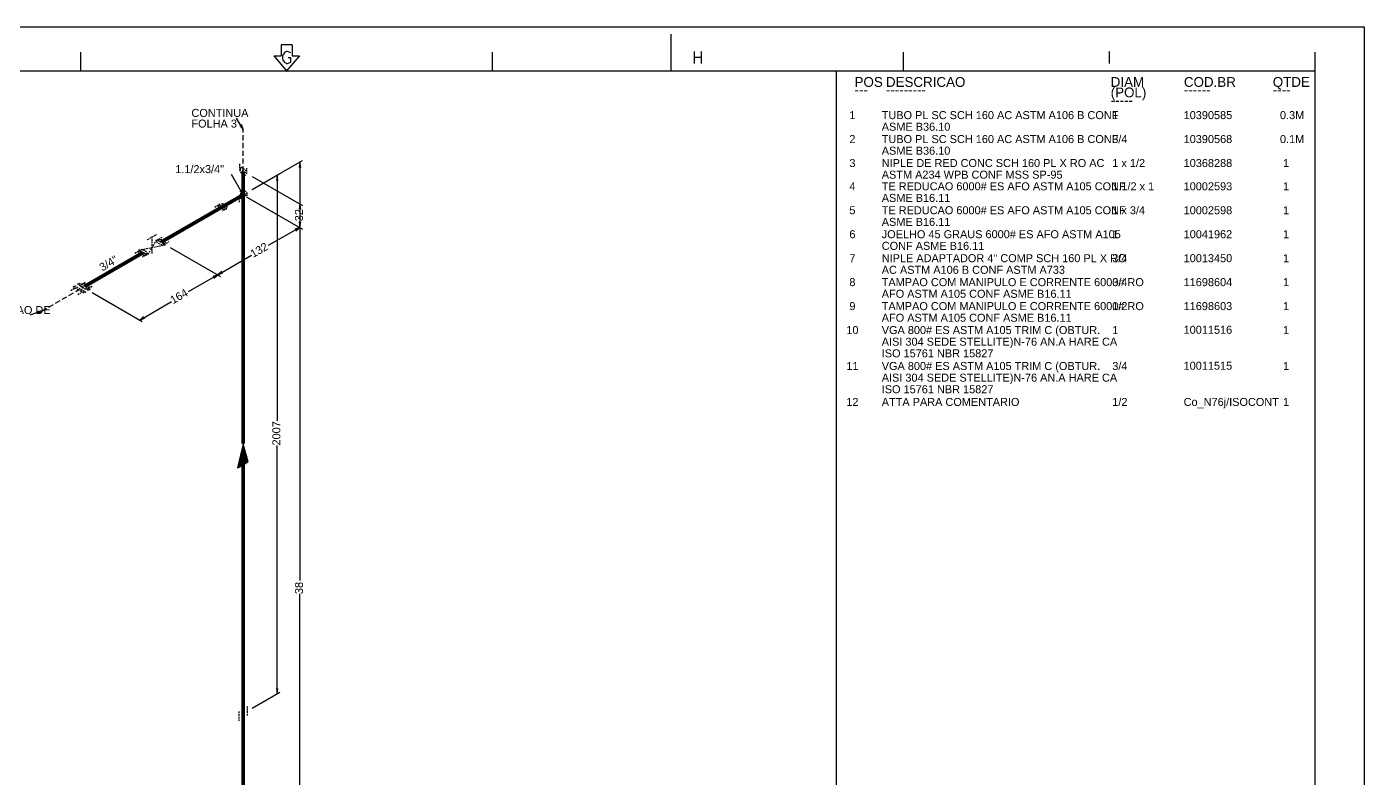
# Model space of a CAD drawing. Extents: x 0 to 597, y 0 to 422.
# Drawn here: x 233.8 to 597.1, y 217.6 to 421.7 of the extents above; entities that cross this region are included whole.
import ezdxf

# ---------------------------------------------------------------- set-up
doc = ezdxf.new("R2010")
doc.units = 0
doc.header["$MEASUREMENT"] = 0
for name, pattern in [('GT100', [0.7, 0.466667, -0.233333]), ('GT101', [2.1, 1.4, -0.7]), ('GT110', [2.1, 1.4, -0.7])]:
    doc.linetypes.add(name, pattern=pattern)
doc.layers.add('GT_1', color=7, linetype='Continuous')
doc.styles.add('HTX1', font='O8116901', dxfattribs={"width": 1.02})

msp = doc.modelspace()

# ---------------------------------------------------------------- linework, layer by layer
at = {"linetype": 'Continuous'}
msp.add_lwpolyline([(0, 421.74), (597.11, 421.74), (597.11, 0), (0, 0)], close=True, dxfattribs=at)
at = {"layer": 'GT_1', "flags": 128}
for points in [[(592.85, 421.74), (597.11, 421.74), (597.11, 417.48)], [(408.8, 409.8), (408.8, 419.7)], [(248.5, 409.8), (248.5, 414.8)], [(302.9, 416.8), (302.9, 413.8)], [(305.9, 416.8), (302.9, 416.8)], [(305.5, 414.7), (304.6, 415), (304.4, 415), (304.2, 414.9), (303.9, 414.8), (303.7, 414.6), (303.5, 414.3), (303.4, 414.1), (303.3, 413.7), (303.3, 413.4), (303.3, 413.1), (303.4, 412.7), (303.5, 412.5), (303.7, 412.2), (303.9, 412), (304.2, 411.9), (304.4, 411.8), (304.6, 411.8), (305.5, 412.1), (305.5, 413.3), (304.8, 413.3)], [(305.9, 416.8), (305.9, 413.8)], [(360.3, 409.8), (360.3, 414.8)], [(415.2, 411.8), (415.2, 415)], [(417, 415), (417, 411.8)], [(472, 409.8), (472, 414.8)], [(527.9, 411.8), (527.9, 415)], [(583.8, 409.8), (583.8, 414.8)], [(300.9, 413.8), (304.4, 409.8)], [(300.9, 413.8), (302.9, 413.8)], [(307.9, 413.8), (304.4, 409.8)], [(305.9, 413.8), (307.9, 413.8)], [(415.2, 413.5), (417, 413.5)], [(25, 409.8), (583.8, 409.8)], [(25, 10), (583.8, 10), (583.8, 409.8)], [(304.3, 409.9), (304.4, 410), (304.6, 409.8), (304.4, 409.6), (304.2, 409.8), (304.3, 409.9), (304.4, 409.9), (304.5, 409.8), (304.4, 409.7), (304.3, 409.8), (304.3, 409.9)], [(453.8, 10), (453.8, 409.8)], [(453.8, 409.8), (583.8, 409.8)], [(583.8, 10), (583.8, 409.8)], [(292.591, 393.837), (290.816, 396.89)], [(291.668, 394.902), (292.591, 393.837), (292.094, 395.186)], [(295.076, 377.507), (308.708, 385.388)], [(292.591, 376.087), (289.396, 381.625)], [(295.076, 377.507), (302.531, 381.838)], [(308.211, 383.542), (307.998, 384.962), (307.785, 383.542)], [(307.998, 384.962), (307.998, 271.362)], [(295.076, 381.057), (308.708, 373.176)], [(302.034, 379.992), (301.821, 381.412), (301.608, 379.992)], [(301.821, 381.412), (301.821, 314.743)], [(291.668, 377.152), (292.591, 376.087), (292.094, 377.436)], [(293.798, 375.377), (308.708, 366.786)], [(293.798, 375.377), (308.708, 366.786)], [(308.211, 372.182), (307.998, 373.602), (307.785, 372.182)], [(307.998, 373.602), (307.998, 372.679)], [(307.998, 367.212), (299.407, 362.313)], [(306.933, 366.289), (307.998, 367.212), (306.649, 366.715)], [(307.785, 368.632), (307.998, 367.212), (308.211, 368.632)], [(307.998, 367.212), (307.998, 368.916)], [(272.782, 361.816), (286.414, 353.935)], [(272.782, 361.816), (286.414, 353.935)], [(285.704, 354.361), (294.863, 359.686)], [(285.704, 354.361), (277.61, 349.746)], [(284.639, 353.438), (285.704, 354.361), (284.355, 353.864)], [(286.769, 355.284), (285.704, 354.361), (287.053, 354.858)], [(251.553, 349.533), (265.185, 341.652)], [(264.475, 342.078), (273.137, 347.119)], [(237.992, 344.563), (234.655, 343.356)], [(236.785, 343.853), (237.992, 344.563), (236.572, 344.35)], [(265.54, 343.001), (264.475, 342.078), (265.824, 342.575)], [(292.591, 308.495), (291.029, 301.892), (293.94, 303.596), (292.591, 308.495), (291.242, 302.034), (293.869, 303.525), (292.591, 307.998), (291.384, 302.105), (293.656, 303.454), (292.591, 307.501), (291.597, 302.247), (293.443, 303.312), (292.591, 306.933), (291.81, 302.389), (293.301, 303.241), (292.591, 306.365), (292.023, 302.46), (293.088, 303.099), (292.591, 305.797), (292.165, 302.602), (292.875, 302.957), (292.591, 305.3), (292.378, 302.673), (292.662, 302.886), (292.591, 304.732), (292.591, 302.815)], [(301.821, 240.548), (301.821, 307.998)], [(307.998, 153.289), (307.998, 267.67)], [(295.076, 236.643), (302.531, 240.974)], [(301.608, 241.968), (301.821, 240.548), (302.034, 241.968)]]:
    msp.add_lwpolyline(points, dxfattribs=at)
at = {"layer": 'GT_1', "linetype": 'GT110', "flags": 128}
for points in [[(292.591, 382.477), (292.591, 393.837)], [(237.992, 344.563), (247.861, 350.243)]]:
    msp.add_lwpolyline(points, dxfattribs=at)
at = {"layer": 'GT_1', "linetype": 'GT100', "flags": 128}
for points in [[(291.597, 384.465), (291.597, 383.045), (293.585, 381.909), (293.585, 383.329)], [(291.952, 383.542), (291.597, 383.045), (291.952, 382.122), (293.23, 381.412), (293.585, 381.909), (293.23, 382.832), (291.952, 383.542)], [(291.952, 375.022), (291.597, 375.519), (291.952, 376.442), (293.23, 377.152), (293.585, 376.655), (293.23, 375.732), (291.952, 375.022)], [(291.597, 374.099), (291.597, 375.519), (293.585, 376.655), (293.585, 375.235)], [(284.852, 372.75), (286.059, 373.46), (288.047, 372.324), (286.84, 371.614)], [(287.053, 373.602), (286.059, 373.46), (285.846, 372.892), (287.053, 372.182), (288.047, 372.324), (288.26, 372.892), (287.053, 373.602)], [(265.398, 360.396), (264.191, 361.106), (271.575, 362.526), (269.09, 363.946), (266.605, 359.686), (265.398, 360.396)], [(266.605, 363.946), (269.09, 365.366)], [(267.883, 360.112), (267.883, 364.656)], [(270.297, 363.946), (269.303, 363.804), (269.09, 363.236), (270.297, 362.526), (271.291, 362.668), (271.504, 363.236), (270.297, 363.946)], [(270.51, 364.514), (269.303, 363.804), (271.291, 362.668), (272.498, 363.378)], [(263.197, 360.254), (264.404, 360.964), (266.392, 359.828), (265.185, 359.118)], [(265.398, 361.106), (264.404, 360.964), (264.191, 360.396), (265.398, 359.686), (266.392, 359.828), (266.605, 360.396), (265.398, 361.106)], [(248.642, 351.805), (249.849, 352.444)], [(245.731, 350.101), (246.938, 350.811)], [(247.861, 350.243), (246.37, 351.095), (246.867, 351.379), (249.849, 349.675), (249.352, 349.391), (247.861, 350.243)], [(249.068, 350.953), (247.577, 351.805), (248.074, 352.089), (251.056, 350.385), (250.559, 350.101), (249.068, 350.953)], [(247.648, 349.036), (248.855, 349.675)], [(249.565, 351.947), (248.571, 351.805), (248.358, 351.237), (249.565, 350.527), (250.559, 350.669), (250.772, 351.237), (249.565, 351.947)], [(250.559, 350.669), (251.695, 351.379)], [(293.798, 234.655), (293.798, 237.14)], [(291.384, 235.72), (291.384, 233.235)]]:
    msp.add_lwpolyline(points, dxfattribs=at)
at = {"layer": 'GT_1', "linetype": 'GT101', "const_width": 1, "flags": 128}
for points in [[(292.591, 376.087), (292.591, 382.477)], [(287.053, 372.892), (292.591, 376.087)], [(292.591, 376.087), (292.591, 308.495)], [(270.297, 363.236), (287.053, 372.892)], [(249.565, 351.237), (265.398, 360.396)], [(292.591, 302.815), (292.591, 235.223)], [(292.591, 235.223), (292.591, 150.804)]]:
    msp.add_lwpolyline(points, dxfattribs=at)

# ---------------------------------------------------------------- texts
at = {"layer": 'GT_1', "style": 'HTX1', "width": 1.02}
for s, height, p in [('POS', 2.6625, (458.66, 405.41)), ('DESCRICAO', 2.6625, (467.18, 405.41)), ('DIAM', 2.6625, (528.24, 405.41)), ('COD.BR', 2.6625, (548.12, 405.41)), ('QTDE', 2.6625, (572.26, 405.41)), ('---', 2.6625, (458.66, 403.28)), ('---------', 2.6625, (467.18, 403.28)), ('(POL)', 2.6625, (528.24, 402.57)), ('------', 2.6625, (548.12, 403.28)), ('----', 2.6625, (572.26, 403.28)), ('-----', 2.6625, (528.24, 400.44)), ('CONTINUA', 2.1744, (278.533, 397.245)), ('FOLHA 3', 2.1744, (278.533, 394.346)), ('  1', 2.1744, (455.607, 396.653)), ('TUBO PL SC SCH 160 AC ASTM A106 B CONF', 2.17437, (466.044, 396.653)), ('1', 2.174, (528.666, 396.653)), ('10390585', 2.1744, (548.049, 396.653)), (' 0.3M', 2.1744, (573.396, 396.653)), ('ASME B36.10', 2.17437, (466.044, 393.495)), ('3/4', 2.1744, (528.666, 390.145)), ('  2', 2.1744, (455.607, 390.145)), ('ASME B36.10', 2.17437, (466.044, 386.987)), ('TUBO PL SC SCH 160 AC ASTM A106 B CONF', 2.17437, (466.044, 390.145)), ('10390568', 2.1744, (548.049, 390.145)), (' 0.1M', 2.1744, (573.396, 390.145)), ('  3', 2.1744, (455.607, 383.637)), ('NIPLE DE RED CONC SCH 160 PL X RO AC', 2.17437, (466.044, 383.637)), ('1 x 1/2', 2.1744, (528.666, 383.637)), ('10368288', 2.1744, (548.049, 383.637)), ('  1', 2.1744, (573.396, 383.637)), ('1.1/2x3/4"', 2.1744, (274.131, 381.98)), ('ASTM A234 WPB CONF MSS SP-95', 2.17437, (466.044, 380.479)), ('  4', 2.1744, (455.607, 377.316)), ('TE REDUCAO 6000# ES AFO ASTM A105 CONF', 2.17437, (466.044, 377.316)), ('1.1/2 x 1', 2.1744, (528.666, 377.316)), ('10002593', 2.1744, (548.049, 377.316)), ('  1', 2.1744, (573.396, 377.316)), ('ASME B16.11', 2.17437, (466.044, 374.158)), ('  5', 2.1744, (455.607, 370.807)), ('TE REDUCAO 6000# ES AFO ASTM A105 CONF', 2.17437, (466.044, 370.807)), ('1 x 3/4', 2.1744, (528.666, 370.807)), ('10002598', 2.1744, (548.049, 370.807)), ('  1', 2.1744, (573.396, 370.807)), ('ASME B16.11', 2.17437, (466.044, 367.649)), ('  6', 2.1744, (455.607, 364.299)), ('JOELHO 45 GRAUS 6000# ES AFO ASTM A105', 2.17437, (466.044, 364.299)), ('CONF ASME B16.11', 2.17437, (466.044, 361.141)), ('1', 2.174, (528.666, 364.299)), ('10041962', 2.1744, (548.049, 364.299)), ('  1', 2.1744, (573.396, 364.299)), ('  7', 2.1744, (455.607, 357.791)), ('NIPLE ADAPTADOR 4" COMP SCH 160 PL X RO', 2.17437, (466.044, 357.791)), ('3/4', 2.1744, (528.666, 357.791)), ('10013450', 2.1744, (548.049, 357.791)), ('  1', 2.1744, (573.396, 357.791)), ('AC ASTM A106 B CONF ASTM A733', 2.17437, (466.044, 354.633)), ('  8', 2.1744, (455.607, 351.282)), ('TAMPAO COM MANIPULO E CORRENTE 6000# RO', 2.17437, (466.044, 351.282)), ('3/4', 2.1744, (528.666, 351.282)), ('11698604', 2.1744, (548.049, 351.282)), ('  1', 2.1744, (573.396, 351.282)), ('AFO ASTM A105 CONF ASME B16.11', 2.17437, (466.044, 348.124)), ('CONTINUACAO DE', 2.17437, (213.426, 343.711)), ('  9', 2.1744, (455.607, 344.774)), ('TAMPAO COM MANIPULO E CORRENTE 6000# RO', 2.17437, (466.044, 344.774)), ('1/2', 2.1744, (528.666, 344.774)), ('11698603', 2.1744, (548.049, 344.774)), ('  1', 2.1744, (573.396, 344.774)), ('AFO ASTM A105 CONF ASME B16.11', 2.17437, (466.044, 341.616)), (' 10', 2.1744, (455.607, 338.266)), ('VGA 800# ES ASTM A105 TRIM C (OBTUR.', 2.17437, (466.044, 338.266)), ('1', 2.174, (528.666, 338.266)), ('10011516', 2.1744, (548.038, 338.345)), ('  1', 2.1744, (573.396, 338.266)), ('AISI 304 SEDE STELLITE)N-76 AN.A HARE CA', 2.17437, (466.044, 335.108)), (' 11', 2.1744, (455.607, 328.503)), ('VGA 800# ES ASTM A105 TRIM C (OBTUR.', 2.17437, (466.044, 328.503)), ('ISO 15761 NBR 15827', 2.17437, (466.044, 331.95)), ('3/4', 2.1744, (528.666, 328.503)), ('10011515', 2.1744, (548.038, 328.582)), ('  1', 2.1744, (573.396, 328.503)), ('AISI 304 SEDE STELLITE)N-76 AN.A HARE CA', 2.17437, (466.044, 325.345)), ('ISO 15761 NBR 15827', 2.17437, (466.044, 322.187)), (' 12', 2.1744, (455.607, 318.741)), ('ATTA PARA COMENTARIO', 2.17437, (466.044, 318.741)), ('1/2', 2.1744, (528.666, 318.741)), ('Co_N76j/ISOCONT', 2.17437, (548.049, 318.741)), ('  1', 2.1744, (573.396, 318.741))]:
    msp.add_text(s, height=height, dxfattribs=at).set_placement(p)
for s, rotation, p in [('32', 90, (308.833, 368.916)), ('132', 30, (295.314, 358.915)), ('3/4"', 30, (254.313, 355.243)), ('164', 30, (273.552, 346.348)), ('2007', 90, (302.684, 307.998)), ('38', 90, (308.833, 267.635))]:
    msp.add_text(s, height=2.1744, rotation=rotation, dxfattribs=at).set_placement(p)

doc.saveas('drawing.dxf')
